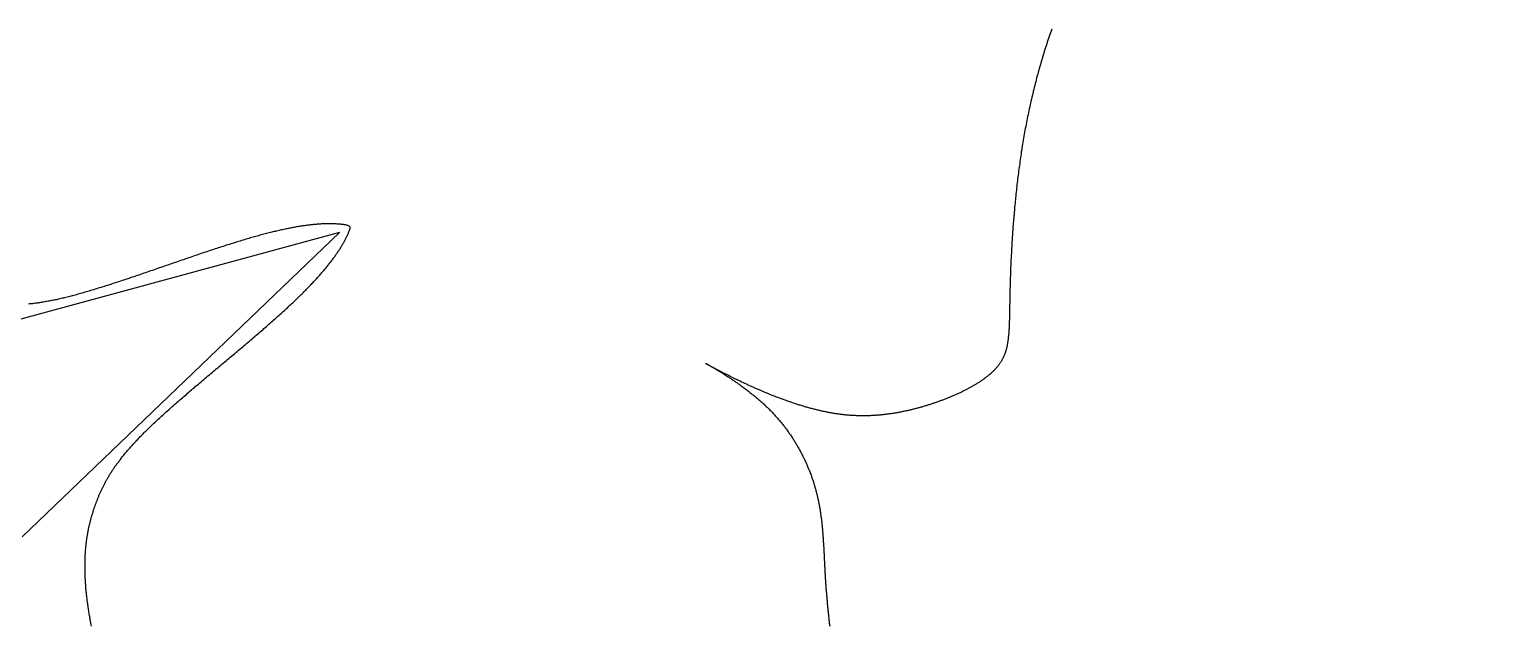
# Model space of a CAD drawing. Header units: feet. Extents: x 0 to 841, y 0 to 594.
# Drawn here: x 640.311 to 640.981, y 126.669 to 126.942 of the extents above; entities that cross this region are included whole.
import ezdxf

# ---------------------------------------------------------------- set-up
doc = ezdxf.new("R2010")
doc.units = ezdxf.units.FT
doc.header["$MEASUREMENT"] = 0
doc.layers.add('LOGO', color=7, linetype='Continuous')

# ---------------------------------------------------------------- blocks, each defined once
blk = doc.blocks.new('YOTA')
h = blk.add_hatch(color=1)
edge = h.paths.add_edge_path()
edge.add_arc((302.8865, 246.9749), 39.995, 0, 360)
edge = h.paths.add_edge_path(flags=16)
edge.add_arc((302.8865, 246.9749), 39.7003, 0, 360)
at = {"color": 2}
for q in [(272.1678, 229.7736), (272.3241, 229.4975)]:
    blk.add_line((272.7876, 229.9421), q, dxfattribs=at)
for points in [[(273.8287, 230.2393), (273.8278, 230.2366), (273.8268, 230.2339), (273.8259, 230.2313), (273.825, 230.2286), (273.8241, 230.2259), (273.8232, 230.2232), (273.8223, 230.2205), (273.8214, 230.2177), (273.8205, 230.215), (273.8197, 230.2123), (273.8188, 230.2096), (273.8179, 230.2068), (273.8171, 230.2041), (273.8162, 230.2014), (273.8154, 230.1986), (273.8146, 230.1959), (273.8138, 230.1931), (273.813, 230.1903), (273.8122, 230.1876), (273.8114, 230.1848), (273.8106, 230.182), (273.8098, 230.1792), (273.809, 230.1765), (273.8082, 230.1737), (273.8075, 230.1709), (273.8067, 230.1681), (273.806, 230.1653), (273.8053, 230.1625), (273.8045, 230.1597), (273.8038, 230.1569), (273.8031, 230.154), (273.8024, 230.1512), (273.8017, 230.1484), (273.801, 230.1456), (273.8004, 230.1428), (273.7997, 230.1399), (273.799, 230.1371), (273.7984, 230.1343), (273.7977, 230.1314), (273.7971, 230.1286), (273.7965, 230.1257), (273.7959, 230.1229), (273.7952, 230.12), (273.7946, 230.1172), (273.7941, 230.1143), (273.7935, 230.1115), (273.7929, 230.1086), (273.7923, 230.1058), (273.7918, 230.1029), (273.7912, 230.1001), (273.7907, 230.0972), (273.7901, 230.0944), (273.7896, 230.0915), (273.7891, 230.0886), (273.7886, 230.0858), (273.7881, 230.0829), (273.7876, 230.0801), (273.7871, 230.0772), (273.7866, 230.0744), (273.7862, 230.0715), (273.7857, 230.0687), (273.7852, 230.0658), (273.7848, 230.063), (273.7843, 230.0601), (273.7839, 230.0573), (273.7835, 230.0544), (273.7831, 230.0516), (273.7827, 230.0488), (273.7823, 230.0459), (273.7819, 230.0431), (273.7815, 230.0403), (273.7811, 230.0375), (273.7807, 230.0346), (273.7803, 230.0318), (273.78, 230.029), (273.7796, 230.0262), (273.7793, 230.0234), (273.7789, 230.0207), (273.7786, 230.0179), (273.7783, 230.0151), (273.7779, 230.0123), (273.7776, 230.0096), (273.7773, 230.0068), (273.777, 230.0041), (273.7767, 230.0013), (273.7764, 229.9986), (273.7761, 229.9959), (273.7759, 229.9931), (273.7756, 229.9904), (273.7753, 229.9877), (273.7751, 229.985), (273.7748, 229.9823), (273.7745, 229.9797), (273.7743, 229.977), (273.7741, 229.9743), (273.7738, 229.9717), (273.7736, 229.9691), (273.7734, 229.9664), (273.7732, 229.9638), (273.7729, 229.9612), (273.7727, 229.9586), (273.7725, 229.956), (273.7723, 229.9535), (273.7721, 229.9509), (273.772, 229.9484), (273.7718, 229.9458), (273.7716, 229.9433), (273.7714, 229.9408), (273.7713, 229.9383), (273.7711, 229.9358), (273.7709, 229.9333), (273.7708, 229.9309), (273.7706, 229.9284), (273.7705, 229.926), (273.7703, 229.9236), (273.7702, 229.9212), (273.7701, 229.9188), (273.7699, 229.9164), (273.7698, 229.9141), (273.7697, 229.9117), (273.7696, 229.9094), (273.7694, 229.9071), (273.7693, 229.9048), (273.7692, 229.9026), (273.7691, 229.9003), (273.769, 229.8981), (273.7689, 229.8958), (273.7688, 229.8936), (273.7687, 229.8914), (273.7687, 229.8893), (273.7686, 229.8871), (273.7685, 229.885), (273.7684, 229.8829), (273.7683, 229.8808), (273.7683, 229.8787), (273.7682, 229.8766), (273.7681, 229.8746), (273.7681, 229.8726), (273.768, 229.8706), (273.768, 229.8686), (273.7679, 229.8666), (273.7678, 229.8647), (273.7678, 229.8628), (273.7677, 229.8609), (273.7677, 229.859), (273.7677, 229.8571), (273.7676, 229.8553), (273.7676, 229.8535), (273.7675, 229.8517), (273.7675, 229.8499), (273.7675, 229.8482), (273.7674, 229.8464), (273.7674, 229.8447), (273.7674, 229.843), (273.7673, 229.8414), (273.7673, 229.8397), (273.7673, 229.8381), (273.7672, 229.8365), (273.7672, 229.8349), (273.7672, 229.8333), (273.7672, 229.8317), (273.7671, 229.8302), (273.7671, 229.8287), (273.7671, 229.8272), (273.767, 229.8257), (273.767, 229.8242), (273.767, 229.8228), (273.7669, 229.8213), (273.7669, 229.8199), (273.7669, 229.8185), (273.7668, 229.8171), (273.7668, 229.8158), (273.7668, 229.8144), (273.7667, 229.8131), (273.7667, 229.8118), (273.7666, 229.8105), (273.7666, 229.8092), (273.7665, 229.8079), (273.7665, 229.8067), (273.7664, 229.8054), (273.7664, 229.8042), (273.7663, 229.803), (273.7663, 229.8018), (273.7662, 229.8006), (273.7661, 229.7994), (273.7661, 229.7983), (273.766, 229.7971), (273.7659, 229.796), (273.7658, 229.7949), (273.7657, 229.7938), (273.7656, 229.7927), (273.7655, 229.7916), (273.7654, 229.7906), (273.7653, 229.7895), (273.7652, 229.7885), (273.7651, 229.7875), (273.765, 229.7864), (273.7649, 229.7854), (273.7647, 229.7844), (273.7646, 229.7835), (273.7644, 229.7825), (273.7643, 229.7815), (273.7641, 229.7806), (273.764, 229.7796), (273.7638, 229.7787), (273.7636, 229.7778), (273.7635, 229.7769), (273.7633, 229.776), (273.7631, 229.7751), (273.7629, 229.7742), (273.7627, 229.7733), (273.7625, 229.7725), (273.7622, 229.7716), (273.762, 229.7708), (273.7618, 229.7699), (273.7615, 229.7691), (273.7613, 229.7683), (273.761, 229.7675), (273.7607, 229.7667), (273.7605, 229.7659), (273.7602, 229.7651), (273.7599, 229.7643), (273.7596, 229.7635), (273.7593, 229.7627), (273.7589, 229.762), (273.7586, 229.7612), (273.7583, 229.7604), (273.7579, 229.7597), (273.7576, 229.7589), (273.7572, 229.7582), (273.7568, 229.7575), (273.7564, 229.7567), (273.756, 229.756), (273.7556, 229.7553), (273.7552, 229.7546), (273.7548, 229.7538), (273.7543, 229.7531), (273.7539, 229.7524), (273.7534, 229.7517), (273.7529, 229.751), (273.7524, 229.7503), (273.7519, 229.7496), (273.7514, 229.7489), (273.7509, 229.7483), (273.7504, 229.7476), (273.7498, 229.7469), (273.7493, 229.7462), (273.7487, 229.7455), (273.7481, 229.7449), (273.7475, 229.7442), (273.7469, 229.7435), (273.7463, 229.7428), (273.7457, 229.7422), (273.7451, 229.7415), (273.7444, 229.7408), (273.7438, 229.7402), (273.7431, 229.7395), (273.7424, 229.7389), (273.7417, 229.7382), (273.741, 229.7376), (273.7403, 229.7369), (273.7396, 229.7363), (273.7389, 229.7356), (273.7381, 229.735), (273.7374, 229.7343), (273.7366, 229.7337), (273.7358, 229.7331), (273.735, 229.7324), (273.7343, 229.7318), (273.7335, 229.7312), (273.7326, 229.7306), (273.7318, 229.7299), (273.731, 229.7293), (273.7302, 229.7287), (273.7293, 229.7281), (273.7284, 229.7275), (273.7276, 229.7268), (273.7267, 229.7262), (273.7258, 229.7256), (273.7249, 229.725), (273.724, 229.7244), (273.7231, 229.7238), (273.7222, 229.7232), (273.7213, 229.7226), (273.7203, 229.722), (273.7194, 229.7215), (273.7184, 229.7209), (273.7175, 229.7203), (273.7165, 229.7197), (273.7156, 229.7191), (273.7146, 229.7186), (273.7136, 229.718), (273.7126, 229.7174), (273.7116, 229.7168), (273.7106, 229.7163), (273.7096, 229.7157), (273.7085, 229.7152), (273.7075, 229.7146), (273.7065, 229.7141), (273.7054, 229.7135), (273.7044, 229.713), (273.7033, 229.7124), (273.7023, 229.7119), (273.7012, 229.7113), (273.7001, 229.7108), (273.6991, 229.7103), (273.698, 229.7097), (273.6969, 229.7092), (273.6958, 229.7087), (273.6947, 229.7082), (273.6936, 229.7076), (273.6925, 229.7071), (273.6914, 229.7066), (273.6902, 229.7061), (273.6891, 229.7056), (273.688, 229.7051), (273.6868, 229.7046), (273.6857, 229.7041), (273.6846, 229.7036), (273.6834, 229.7031), (273.6823, 229.7026), (273.6811, 229.7021), (273.6799, 229.7017), (273.6788, 229.7012), (273.6776, 229.7007), (273.6764, 229.7002), (273.6752, 229.6998), (273.6741, 229.6993), (273.6729, 229.6988), (273.6717, 229.6984), (273.6705, 229.6979), (273.6693, 229.6975), (273.6681, 229.697), (273.6669, 229.6966), (273.6657, 229.6961), (273.6645, 229.6957), (273.6633, 229.6953), (273.6621, 229.6948), (273.6609, 229.6944), (273.6597, 229.694), (273.6584, 229.6936), (273.6572, 229.6932), (273.656, 229.6927), (273.6548, 229.6923), (273.6536, 229.6919), (273.6523, 229.6915), (273.6511, 229.6911), (273.6499, 229.6907), (273.6486, 229.6903), (273.6474, 229.6899), (273.6462, 229.6896), (273.6449, 229.6892), (273.6437, 229.6888), (273.6424, 229.6884), (273.6412, 229.6881), (273.64, 229.6877), (273.6387, 229.6873), (273.6375, 229.687), (273.6362, 229.6866), (273.635, 229.6863), (273.6337, 229.6859), (273.6324, 229.6856), (273.6312, 229.6852), (273.6299, 229.6849), (273.6287, 229.6846), (273.6274, 229.6843), (273.6262, 229.6839), (273.6249, 229.6836), (273.6236, 229.6833), (273.6224, 229.683), (273.6211, 229.6827), (273.6198, 229.6824), (273.6185, 229.6821), (273.6173, 229.6818), (273.616, 229.6815), (273.6147, 229.6813), (273.6134, 229.681), (273.6122, 229.6807), (273.6109, 229.6805), (273.6096, 229.6802), (273.6083, 229.6799), (273.607, 229.6797), (273.6057, 229.6795), (273.6044, 229.6792), (273.6031, 229.679), (273.6018, 229.6788), (273.6006, 229.6785), (273.5993, 229.6783), (273.598, 229.6781), (273.5967, 229.6779), (273.5954, 229.6777), (273.5941, 229.6775), (273.5927, 229.6773), (273.5914, 229.6771), (273.5901, 229.677), (273.5888, 229.6768), (273.5875, 229.6766), (273.5862, 229.6765), (273.5849, 229.6763), (273.5836, 229.6762), (273.5822, 229.676), (273.5809, 229.6759), (273.5796, 229.6757), (273.5783, 229.6756), (273.577, 229.6755), (273.5756, 229.6754), (273.5743, 229.6753), (273.573, 229.6752), (273.5716, 229.6751), (273.5703, 229.675), (273.569, 229.6749), (273.5676, 229.6748), (273.5663, 229.6748), (273.565, 229.6747), (273.5636, 229.6746), (273.5623, 229.6746), (273.5609, 229.6746), (273.5596, 229.6745), (273.5583, 229.6745), (273.5569, 229.6745), (273.5556, 229.6745), (273.5542, 229.6744), (273.5529, 229.6744), (273.5515, 229.6744), (273.5501, 229.6745), (273.5488, 229.6745), (273.5474, 229.6745), (273.5461, 229.6745), (273.5447, 229.6746), (273.5433, 229.6746), (273.542, 229.6747), (273.5406, 229.6747), (273.5392, 229.6748), (273.5379, 229.6749), (273.5365, 229.675), (273.5351, 229.6751), (273.5337, 229.6751), (273.5324, 229.6753), (273.531, 229.6754), (273.5296, 229.6755), (273.5282, 229.6756), (273.5268, 229.6758), (273.5255, 229.6759), (273.5241, 229.676), (273.5227, 229.6762), (273.5213, 229.6764), (273.5199, 229.6765), (273.5185, 229.6767), (273.5171, 229.6769), (273.5157, 229.6771), (273.5143, 229.6773), (273.5129, 229.6775), (273.5115, 229.6777), (273.5102, 229.678), (273.5088, 229.6782), (273.5074, 229.6784), (273.506, 229.6787), (273.5046, 229.6789), (273.5031, 229.6792), (273.5017, 229.6795), (273.5003, 229.6797), (273.4989, 229.68), (273.4975, 229.6803), (273.4961, 229.6806), (273.4947, 229.6809), (273.4933, 229.6812), (273.4919, 229.6815), (273.4905, 229.6818), (273.4891, 229.6822), (273.4877, 229.6825), (273.4863, 229.6828), (273.4849, 229.6832), (273.4835, 229.6835), (273.4821, 229.6839), (273.4807, 229.6842), (273.4793, 229.6846), (273.4779, 229.685), (273.4765, 229.6853), (273.4751, 229.6857), (273.4737, 229.6861), (273.4723, 229.6865), (273.4709, 229.6869), (273.4695, 229.6873), (273.4681, 229.6877), (273.4667, 229.6881), (273.4653, 229.6885), (273.4639, 229.6889), (273.4625, 229.6894), (273.4611, 229.6898), (273.4597, 229.6902), (273.4583, 229.6906), (273.4569, 229.6911), (273.4556, 229.6915), (273.4542, 229.692), (273.4528, 229.6924), (273.4514, 229.6929), (273.45, 229.6933), (273.4487, 229.6938), (273.4473, 229.6943), (273.4459, 229.6948), (273.4446, 229.6952), (273.4432, 229.6957), (273.4418, 229.6962), (273.4405, 229.6967), (273.4391, 229.6972), (273.4377, 229.6976), (273.4364, 229.6981), (273.435, 229.6986), (273.4337, 229.6991), (273.4323, 229.6996), (273.431, 229.7001), (273.4297, 229.7007), (273.4283, 229.7012), (273.427, 229.7017), (273.4257, 229.7022), (273.4243, 229.7027), (273.423, 229.7032), (273.4217, 229.7037), (273.4204, 229.7043), (273.419, 229.7048), (273.4177, 229.7053), (273.4164, 229.7058), (273.4151, 229.7064), (273.4138, 229.7069), (273.4125, 229.7074), (273.4112, 229.708), (273.4099, 229.7085), (273.4087, 229.7091), (273.4074, 229.7096), (273.4061, 229.7101), (273.4048, 229.7107), (273.4036, 229.7112), (273.4023, 229.7118), (273.401, 229.7123), (273.3998, 229.7129), (273.3985, 229.7134), (273.3973, 229.7139), (273.396, 229.7145), (273.3948, 229.715), (273.3936, 229.7156), (273.3923, 229.7161), (273.3911, 229.7167), (273.3899, 229.7172), (273.3887, 229.7178), (273.3875, 229.7183), (273.3863, 229.7189), (273.3851, 229.7194), (273.3839, 229.72), (273.3827, 229.7205), (273.3815, 229.7211), (273.3804, 229.7216), (273.3792, 229.7221), (273.3781, 229.7227), (273.3769, 229.7232), (273.3758, 229.7238), (273.3746, 229.7243), (273.3735, 229.7248), (273.3724, 229.7254), (273.3713, 229.7259), (273.3701, 229.7264), (273.369, 229.727), (273.368, 229.7275), (273.3669, 229.728), (273.3658, 229.7285), (273.3647, 229.7291), (273.3637, 229.7296), (273.3626, 229.7301), (273.3616, 229.7306), (273.3606, 229.7311), (273.3596, 229.7316), (273.3585, 229.7321), (273.3575, 229.7326), (273.3566, 229.7331), (273.3556, 229.7336), (273.3546, 229.7341), (273.3537, 229.7346), (273.3527, 229.735), (273.3518, 229.7355), (273.3509, 229.736), (273.35, 229.7364), (273.3491, 229.7369), (273.3482, 229.7373), (273.3473, 229.7378), (273.3464, 229.7382), (273.3456, 229.7387), (273.3447, 229.7391), (273.3439, 229.7395), (273.3431, 229.74), (273.3423, 229.7404), (273.3415, 229.7408), (273.3408, 229.7412), (273.34, 229.7416), (273.3393, 229.742), (273.3385, 229.7423), (273.3378, 229.7427), (273.3371, 229.7431), (273.3364, 229.7435), (273.3358, 229.7438), (273.3351, 229.7442), (273.3345, 229.7445), (273.3339, 229.7448), (273.3333, 229.7452), (273.3327, 229.7455), (273.3321, 229.7458), (273.3315, 229.7461), (273.331, 229.7464), (273.3305, 229.7467), (273.33, 229.7469), (273.3295, 229.7472), (273.329, 229.7475), (273.3285, 229.7477), (273.3281, 229.748), (273.3277, 229.7482), (273.3273, 229.7484), (273.3269, 229.7486), (273.3265, 229.7488), (273.3262, 229.749), (273.3258, 229.7492), (273.3255, 229.7494), (273.3252, 229.7495), (273.325, 229.7497), (273.3247, 229.7498), (273.3245, 229.75), (273.3243, 229.7501), (273.3241, 229.7502), (273.3239, 229.7503), (273.3238, 229.7504), (273.3236, 229.7505), (273.3235, 229.7505), (273.3234, 229.7506), (273.3234, 229.7506), (273.3233, 229.7507), (273.3233, 229.7507), (273.3233, 229.7507), (273.3233, 229.7507), (273.3233, 229.7507), (273.3234, 229.7507), (273.3235, 229.7506), (273.3236, 229.7506), (273.3237, 229.7505), (273.3239, 229.7504), (273.3241, 229.7503), (273.3243, 229.7502), (273.3245, 229.7501), (273.3247, 229.75), (273.325, 229.7498), (273.3253, 229.7497), (273.3256, 229.7495), (273.3259, 229.7493), (273.3263, 229.7491), (273.3267, 229.7489), (273.3271, 229.7487), (273.3275, 229.7485), (273.3279, 229.7482), (273.3284, 229.748), (273.3289, 229.7477), (273.3294, 229.7474), (273.3299, 229.7471), (273.3305, 229.7468), (273.3311, 229.7465), (273.3316, 229.7461), (273.3322, 229.7458), (273.3329, 229.7454), (273.3335, 229.7451), (273.3342, 229.7447), (273.3349, 229.7443), (273.3355, 229.7439), (273.3363, 229.7435), (273.337, 229.743), (273.3377, 229.7426), (273.3385, 229.7421), (273.3393, 229.7417), (273.3401, 229.7412), (273.3409, 229.7407), (273.3417, 229.7402), (273.3425, 229.7397), (273.3434, 229.7392), (273.3442, 229.7386), (273.3451, 229.7381), (273.346, 229.7375), (273.3469, 229.737), (273.3478, 229.7364), (273.3488, 229.7358), (273.3497, 229.7352), (273.3507, 229.7346), (273.3516, 229.734), (273.3526, 229.7334), (273.3536, 229.7327), (273.3546, 229.7321), (273.3556, 229.7314), (273.3566, 229.7308), (273.3576, 229.7301), (273.3587, 229.7294), (273.3597, 229.7287), (273.3608, 229.728), (273.3618, 229.7273), (273.3629, 229.7266), (273.364, 229.7259), (273.365, 229.7251), (273.3661, 229.7244), (273.3672, 229.7236), (273.3683, 229.7229), (273.3694, 229.7221), (273.3705, 229.7213), (273.3717, 229.7205), (273.3728, 229.7197), (273.3739, 229.7189), (273.375, 229.7181), (273.3762, 229.7172), (273.3773, 229.7164), (273.3784, 229.7156), (273.3796, 229.7147), (273.3807, 229.7139), (273.3819, 229.713), (273.383, 229.7121), (273.3842, 229.7112), (273.3853, 229.7104), (273.3865, 229.7095), (273.3877, 229.7086), (273.3888, 229.7077), (273.39, 229.7067), (273.3911, 229.7058), (273.3923, 229.7049), (273.3934, 229.7039), (273.3946, 229.703), (273.3957, 229.702), (273.3969, 229.7011), (273.398, 229.7001), (273.3992, 229.6992), (273.4003, 229.6982), (273.4015, 229.6972), (273.4026, 229.6962), (273.4037, 229.6952), (273.4049, 229.6942), (273.406, 229.6932), (273.4071, 229.6922), (273.4082, 229.6912), (273.4093, 229.6901), (273.4104, 229.6891), (273.4115, 229.6881), (273.4126, 229.687), (273.4137, 229.686), (273.4148, 229.6849), (273.4158, 229.6839), (273.4169, 229.6828), (273.418, 229.6817), (273.419, 229.6807), (273.42, 229.6796), (273.4211, 229.6785), (273.4221, 229.6774), (273.4231, 229.6763), (273.4241, 229.6752), (273.4251, 229.6741), (273.4261, 229.673), (273.4271, 229.6719), (273.4281, 229.6708), (273.4291, 229.6697), (273.43, 229.6685), (273.431, 229.6674), (273.4319, 229.6663), (273.4329, 229.6651), (273.4338, 229.664), (273.4347, 229.6628), (273.4357, 229.6617), (273.4366, 229.6605), (273.4375, 229.6594), (273.4384, 229.6582), (273.4393, 229.6571), (273.4401, 229.6559), (273.441, 229.6547), (273.4419, 229.6535), (273.4427, 229.6524), (273.4436, 229.6512), (273.4444, 229.65), (273.4452, 229.6488), (273.4461, 229.6476), (273.4469, 229.6464), (273.4477, 229.6452), (273.4485, 229.644), (273.4493, 229.6428), (273.4501, 229.6416), (273.4509, 229.6404), (273.4516, 229.6392), (273.4524, 229.638), (273.4532, 229.6368), (273.4539, 229.6355), (273.4546, 229.6343), (273.4554, 229.6331), (273.4561, 229.6319), (273.4568, 229.6306), (273.4575, 229.6294), (273.4582, 229.6282), (273.4589, 229.6269), (273.4596, 229.6257), (273.4603, 229.6245), (273.461, 229.6232), (273.4617, 229.622), (273.4623, 229.6207), (273.463, 229.6195), (273.4636, 229.6182), (273.4642, 229.617), (273.4649, 229.6157), (273.4655, 229.6145), (273.4661, 229.6132), (273.4667, 229.6119), (273.4673, 229.6107), (273.4679, 229.6094), (273.4685, 229.6082), (273.4691, 229.6069), (273.4697, 229.6056), (273.4702, 229.6044), (273.4708, 229.6031), (273.4713, 229.6018), (273.4719, 229.6006), (273.4724, 229.5993), (273.4729, 229.598), (273.4734, 229.5967), (273.474, 229.5955), (273.4745, 229.5942), (273.475, 229.5929), (273.4755, 229.5917), (273.4759, 229.5904), (273.4764, 229.5891), (273.4769, 229.5878), (273.4774, 229.5866), (273.4778, 229.5853), (273.4783, 229.584), (273.4787, 229.5827), (273.4791, 229.5815), (273.4796, 229.5802), (273.48, 229.5789), (273.4804, 229.5776), (273.4808, 229.5764), (273.4812, 229.5751), (273.4816, 229.5738), (273.482, 229.5725), (273.4824, 229.5713), (273.4827, 229.57), (273.4831, 229.5687), (273.4834, 229.5675), (273.4838, 229.5662), (273.4841, 229.5649), (273.4845, 229.5636), (273.4848, 229.5624), (273.4851, 229.5611), (273.4854, 229.5598), (273.4858, 229.5586), (273.4861, 229.5573), (273.4864, 229.556), (273.4866, 229.5548), (273.4869, 229.5535), (273.4872, 229.5523), (273.4875, 229.551), (273.4877, 229.5497), (273.488, 229.5485), (273.4882, 229.5472), (273.4885, 229.5459), (273.4887, 229.5447), (273.489, 229.5434), (273.4892, 229.5422), (273.4894, 229.5409), (273.4896, 229.5397), (273.4899, 229.5384), (273.4901, 229.5371), (273.4903, 229.5359), (273.4905, 229.5346), (273.4907, 229.5334), (273.4908, 229.5321), (273.491, 229.5308), (273.4912, 229.5296), (273.4914, 229.5283), (273.4915, 229.5271), (273.4917, 229.5258), (273.4919, 229.5245), (273.492, 229.5233), (273.4922, 229.522), (273.4923, 229.5208), (273.4925, 229.5195), (273.4926, 229.5182), (273.4928, 229.517), (273.4929, 229.5157), (273.493, 229.5144), (273.4931, 229.5132), (273.4933, 229.5119), (273.4934, 229.5106), (273.4935, 229.5094), (273.4936, 229.5081), (273.4937, 229.5068), (273.4938, 229.5055), (273.4939, 229.5043), (273.494, 229.503), (273.4941, 229.5017), (273.4942, 229.5004), (273.4943, 229.4991), (273.4944, 229.4979), (273.4945, 229.4966), (273.4946, 229.4953), (273.4947, 229.494), (273.4948, 229.4927), (273.4949, 229.4914), (273.4949, 229.4901), (273.495, 229.4888), (273.4951, 229.4875), (273.4952, 229.4862), (273.4952, 229.4849), (273.4953, 229.4836), (273.4954, 229.4823), (273.4955, 229.481), (273.4955, 229.4797), (273.4956, 229.4784), (273.4957, 229.477), (273.4957, 229.4757), (273.4958, 229.4744), (273.4959, 229.4731), (273.4959, 229.4717), (273.496, 229.4704), (273.4961, 229.4691), (273.4961, 229.4677), (273.4962, 229.4664), (273.4963, 229.4651), (273.4963, 229.4637), (273.4964, 229.4624), (273.4965, 229.461), (273.4965, 229.4597), (273.4966, 229.4583), (273.4967, 229.4569), (273.4967, 229.4556), (273.4968, 229.4542), (273.4969, 229.4528), (273.4969, 229.4515), (273.497, 229.4501), (273.4971, 229.4487), (273.4972, 229.4473), (273.4972, 229.4459), (273.4973, 229.4445), (273.4974, 229.4431), (273.4975, 229.4417), (273.4976, 229.4403), (273.4976, 229.4389), (273.4977, 229.4375), (273.4978, 229.4361), (273.4979, 229.4347), (273.498, 229.4332), (273.4981, 229.4318), (273.4982, 229.4304), (273.4983, 229.4289), (273.4984, 229.4275), (273.4985, 229.4261), (273.4986, 229.4246), (273.4987, 229.4232), (273.4988, 229.4217), (273.4989, 229.4202), (273.499, 229.4188), (273.4992, 229.4173), (273.4993, 229.4158), (273.4994, 229.4143), (273.4995, 229.4129), (273.4997, 229.4114), (273.4998, 229.4099), (273.4999, 229.4084), (273.5, 229.4069), (273.5002, 229.4054), (273.5003, 229.4039), (273.5005, 229.4024), (273.5006, 229.4009), (273.5007, 229.3994), (273.5009, 229.3979), (273.501, 229.3963), (273.5012, 229.3948), (273.5013, 229.3933), (273.5015, 229.3918), (273.5016, 229.3902), (273.5018, 229.3887), (273.502, 229.3872), (273.5021, 229.3856), (273.5023, 229.3841), (273.5024, 229.3825), (273.5026, 229.381), (273.5028, 229.3794), (273.5029, 229.3779), (273.5031, 229.3763), (273.5033, 229.3748), (273.5035, 229.3732), (273.5036, 229.3717), (273.5038, 229.3701), (273.504, 229.3685), (273.5042, 229.367)], [(272.4252, 229.3672), (272.4248, 229.369), (272.4245, 229.3708), (272.4241, 229.3725), (272.4238, 229.3743), (272.4235, 229.376), (272.4232, 229.3777), (272.4229, 229.3794), (272.4226, 229.3812), (272.4223, 229.3829), (272.422, 229.3846), (272.4217, 229.3863), (272.4214, 229.388), (272.4212, 229.3897), (272.4209, 229.3913), (272.4207, 229.393), (272.4204, 229.3947), (272.4202, 229.3963), (272.4199, 229.398), (272.4197, 229.3996), (272.4195, 229.4013), (272.4193, 229.4029), (272.4191, 229.4045), (272.4189, 229.4061), (272.4187, 229.4077), (272.4185, 229.4093), (272.4183, 229.4109), (272.4182, 229.4125), (272.418, 229.4141), (272.4178, 229.4156), (272.4177, 229.4172), (272.4175, 229.4187), (272.4174, 229.4203), (272.4172, 229.4218), (272.4171, 229.4233), (272.417, 229.4249), (272.4169, 229.4264), (272.4168, 229.4279), (272.4167, 229.4294), (272.4166, 229.4308), (272.4165, 229.4323), (272.4164, 229.4338), (272.4163, 229.4352), (272.4162, 229.4367), (272.4162, 229.4381), (272.4161, 229.4396), (272.416, 229.441), (272.416, 229.4424), (272.4159, 229.4438), (272.4159, 229.4452), (272.4159, 229.4466), (272.4158, 229.448), (272.4158, 229.4494), (272.4158, 229.4507), (272.4158, 229.4521), (272.4158, 229.4535), (272.4158, 229.4548), (272.4158, 229.4561), (272.4158, 229.4575), (272.4158, 229.4588), (272.4158, 229.4601), (272.4158, 229.4614), (272.4158, 229.4627), (272.4159, 229.464), (272.4159, 229.4653), (272.416, 229.4666), (272.416, 229.4679), (272.4161, 229.4691), (272.4161, 229.4704), (272.4162, 229.4716), (272.4163, 229.4729), (272.4164, 229.4741), (272.4164, 229.4754), (272.4165, 229.4766), (272.4166, 229.4778), (272.4167, 229.479), (272.4168, 229.4803), (272.4169, 229.4815), (272.417, 229.4827), (272.4172, 229.4839), (272.4173, 229.485), (272.4174, 229.4862), (272.4175, 229.4874), (272.4177, 229.4886), (272.4178, 229.4897), (272.418, 229.4909), (272.4181, 229.4921), (272.4183, 229.4932), (272.4184, 229.4943), (272.4186, 229.4955), (272.4188, 229.4966), (272.4189, 229.4978), (272.4191, 229.4989), (272.4193, 229.5), (272.4195, 229.5011), (272.4197, 229.5022), (272.4199, 229.5033), (272.4201, 229.5044), (272.4203, 229.5055), (272.4205, 229.5066), (272.4207, 229.5077), (272.4209, 229.5088), (272.4211, 229.5099), (272.4214, 229.511), (272.4216, 229.5121), (272.4218, 229.5131), (272.4221, 229.5142), (272.4223, 229.5153), (272.4226, 229.5163), (272.4228, 229.5174), (272.4231, 229.5184), (272.4234, 229.5195), (272.4236, 229.5205), (272.4239, 229.5216), (272.4242, 229.5226), (272.4244, 229.5237), (272.4247, 229.5247), (272.425, 229.5257), (272.4253, 229.5268), (272.4256, 229.5278), (272.4259, 229.5288), (272.4262, 229.5298), (272.4265, 229.5308), (272.4268, 229.5319), (272.4271, 229.5329), (272.4275, 229.5339), (272.4278, 229.5349), (272.4281, 229.5359), (272.4284, 229.5369), (272.4288, 229.5379), (272.4291, 229.5389), (272.4294, 229.5399), (272.4298, 229.5409), (272.4301, 229.5419), (272.4305, 229.5429), (272.4308, 229.5439), (272.4312, 229.5449), (272.4316, 229.5459), (272.4319, 229.5469), (272.4323, 229.5479), (272.4327, 229.5489), (272.433, 229.5499), (272.4334, 229.5509), (272.4338, 229.5519), (272.4342, 229.5529), (272.4346, 229.5539), (272.435, 229.5548), (272.4354, 229.5558), (272.4358, 229.5568), (272.4362, 229.5578), (272.4366, 229.5588), (272.4371, 229.5598), (272.4375, 229.5608), (272.4379, 229.5618), (272.4384, 229.5628), (272.4388, 229.5637), (272.4393, 229.5647), (272.4397, 229.5657), (272.4402, 229.5667), (272.4407, 229.5677), (272.4411, 229.5687), (272.4416, 229.5697), (272.4421, 229.5707), (272.4426, 229.5717), (272.4431, 229.5727), (272.4436, 229.5737), (272.4442, 229.5747), (272.4447, 229.5757), (272.4452, 229.5767), (272.4458, 229.5778), (272.4463, 229.5788), (272.4469, 229.5798), (272.4475, 229.5808), (272.448, 229.5818), (272.4486, 229.5828), (272.4492, 229.5839), (272.4498, 229.5849), (272.4504, 229.5859), (272.4511, 229.587), (272.4517, 229.588), (272.4523, 229.5891), (272.453, 229.5901), (272.4537, 229.5912), (272.4543, 229.5922), (272.455, 229.5933), (272.4557, 229.5943), (272.4564, 229.5954), (272.4571, 229.5965), (272.4579, 229.5975), (272.4586, 229.5986), (272.4594, 229.5997), (272.4601, 229.6008), (272.4609, 229.6019), (272.4617, 229.603), (272.4625, 229.6041), (272.4633, 229.6052), (272.4641, 229.6063), (272.465, 229.6074), (272.4658, 229.6086), (272.4667, 229.6097), (272.4675, 229.6108), (272.4684, 229.612), (272.4693, 229.6131), (272.4702, 229.6143), (272.4712, 229.6154), (272.4721, 229.6166), (272.4731, 229.6178), (272.474, 229.6189), (272.475, 229.6201), (272.476, 229.6213), (272.477, 229.6225), (272.4781, 229.6237), (272.4791, 229.6249), (272.4802, 229.6261), (272.4812, 229.6274), (272.4823, 229.6286), (272.4834, 229.6298), (272.4845, 229.6311), (272.4857, 229.6323), (272.4868, 229.6336), (272.488, 229.6349), (272.4892, 229.6361), (272.4904, 229.6374), (272.4916, 229.6387), (272.4928, 229.64), (272.4941, 229.6413), (272.4954, 229.6427), (272.4966, 229.644), (272.4979, 229.6453), (272.4993, 229.6467), (272.5006, 229.648), (272.502, 229.6494), (272.5033, 229.6508), (272.5047, 229.6521), (272.5061, 229.6535), (272.5076, 229.6549), (272.509, 229.6563), (272.5105, 229.6578), (272.512, 229.6592), (272.5135, 229.6606), (272.515, 229.6621), (272.5165, 229.6635), (272.5181, 229.665), (272.5196, 229.6665), (272.5212, 229.6679), (272.5228, 229.6694), (272.5245, 229.6709), (272.5261, 229.6724), (272.5278, 229.674), (272.5294, 229.6755), (272.5311, 229.677), (272.5328, 229.6786), (272.5346, 229.6801), (272.5363, 229.6817), (272.5381, 229.6832), (272.5398, 229.6848), (272.5416, 229.6864), (272.5434, 229.688), (272.5452, 229.6896), (272.547, 229.6912), (272.5488, 229.6928), (272.5507, 229.6944), (272.5525, 229.696), (272.5544, 229.6976), (272.5563, 229.6992), (272.5582, 229.7009), (272.5601, 229.7025), (272.562, 229.7042), (272.5639, 229.7058), (272.5658, 229.7075), (272.5677, 229.7091), (272.5697, 229.7108), (272.5716, 229.7124), (272.5736, 229.7141), (272.5756, 229.7158), (272.5775, 229.7175), (272.5795, 229.7191), (272.5815, 229.7208), (272.5835, 229.7225), (272.5855, 229.7242), (272.5875, 229.7259), (272.5895, 229.7276), (272.5915, 229.7293), (272.5935, 229.731), (272.5955, 229.7327), (272.5976, 229.7344), (272.5996, 229.7361), (272.6016, 229.7378), (272.6036, 229.7395), (272.6057, 229.7412), (272.6077, 229.7429), (272.6098, 229.7446), (272.6118, 229.7464), (272.6138, 229.7481), (272.6159, 229.7498), (272.6179, 229.7515), (272.62, 229.7532), (272.622, 229.7549), (272.624, 229.7566), (272.6261, 229.7583), (272.6281, 229.76), (272.6301, 229.7617), (272.6322, 229.7635), (272.6342, 229.7652), (272.6362, 229.7669), (272.6382, 229.7686), (272.6402, 229.7703), (272.6423, 229.7719), (272.6443, 229.7736), (272.6463, 229.7753), (272.6483, 229.777), (272.6503, 229.7787), (272.6522, 229.7804), (272.6542, 229.7821), (272.6562, 229.7837), (272.6582, 229.7854), (272.6601, 229.7871), (272.6621, 229.7887), (272.664, 229.7904), (272.6659, 229.7921), (272.6679, 229.7937), (272.6698, 229.7953), (272.6717, 229.797), (272.6736, 229.7986), (272.6755, 229.8002), (272.6773, 229.8019), (272.6792, 229.8035), (272.6811, 229.8051), (272.6829, 229.8067), (272.6847, 229.8083), (272.6865, 229.8099), (272.6884, 229.8115), (272.6901, 229.8131), (272.6919, 229.8146), (272.6937, 229.8162), (272.6954, 229.8178), (272.6972, 229.8193), (272.6989, 229.8209), (272.7006, 229.8224), (272.7023, 229.8239), (272.704, 229.8254), (272.7056, 229.8269), (272.7073, 229.8284), (272.7089, 229.8299), (272.7105, 229.8314), (272.7121, 229.8329), (272.7137, 229.8344), (272.7153, 229.8359), (272.7169, 229.8373), (272.7184, 229.8388), (272.7199, 229.8402), (272.7214, 229.8416), (272.7229, 229.8431), (272.7244, 229.8445), (272.7259, 229.8459), (272.7273, 229.8473), (272.7288, 229.8487), (272.7302, 229.8501), (272.7316, 229.8515), (272.733, 229.8528), (272.7344, 229.8542), (272.7357, 229.8555), (272.7371, 229.8569), (272.7384, 229.8582), (272.7397, 229.8596), (272.741, 229.8609), (272.7423, 229.8622), (272.7436, 229.8635), (272.7449, 229.8649), (272.7461, 229.8662), (272.7473, 229.8675), (272.7486, 229.8687), (272.7498, 229.87), (272.7509, 229.8713), (272.7521, 229.8726), (272.7533, 229.8738), (272.7544, 229.8751), (272.7556, 229.8763), (272.7567, 229.8776), (272.7578, 229.8788), (272.7589, 229.88), (272.76, 229.8813), (272.761, 229.8825), (272.7621, 229.8837), (272.7631, 229.8849), (272.7642, 229.8861), (272.7652, 229.8873), (272.7662, 229.8885), (272.7672, 229.8897), (272.7681, 229.8908), (272.7691, 229.892), (272.7701, 229.8932), (272.771, 229.8943), (272.7719, 229.8955), (272.7728, 229.8966), (272.7737, 229.8978), (272.7746, 229.8989), (272.7755, 229.9001), (272.7764, 229.9012), (272.7772, 229.9023), (272.778, 229.9034), (272.7789, 229.9045), (272.7797, 229.9056), (272.7805, 229.9067), (272.7813, 229.9078), (272.782, 229.9089), (272.7828, 229.91), (272.7835, 229.9111), (272.7843, 229.9122), (272.785, 229.9132), (272.7857, 229.9143), (272.7864, 229.9153), (272.7871, 229.9164), (272.7878, 229.9175), (272.7885, 229.9185), (272.7891, 229.9195), (272.7898, 229.9206), (272.7904, 229.9216), (272.791, 229.9226), (272.7916, 229.9237), (272.7922, 229.9247), (272.7928, 229.9257), (272.7934, 229.9267), (272.794, 229.9277), (272.7945, 229.9287), (272.7951, 229.9297), (272.7956, 229.9307), (272.7961, 229.9317), (272.7966, 229.9327), (272.7971, 229.9337), (272.7976, 229.9347), (272.7981, 229.9356), (272.7986, 229.9366), (272.799, 229.9376), (272.7995, 229.9385), (272.7999, 229.9395), (272.8003, 229.9404), (272.8008, 229.9414), (272.8011, 229.9423), (272.8015, 229.9432), (272.8019, 229.9441), (272.8022, 229.945), (272.8025, 229.9458), (272.8028, 229.9466), (272.803, 229.9474), (272.8031, 229.9482), (272.8032, 229.9489), (272.8032, 229.9495), (272.8031, 229.9501), (272.8028, 229.9507), (272.8025, 229.9512), (272.802, 229.9516), (272.8015, 229.9519), (272.8009, 229.9522), (272.8001, 229.9525), (272.7994, 229.9527), (272.7985, 229.9529), (272.7976, 229.9531), (272.7967, 229.9533), (272.7957, 229.9534), (272.7948, 229.9536), (272.7938, 229.9537), (272.7928, 229.9538), (272.7917, 229.954), (272.7907, 229.9541), (272.7896, 229.9542), (272.7886, 229.9543), (272.7875, 229.9544), (272.7864, 229.9545), (272.7853, 229.9546), (272.7842, 229.9546), (272.7831, 229.9547), (272.782, 229.9548), (272.7809, 229.9548), (272.7797, 229.9549), (272.7786, 229.9549), (272.7774, 229.9549), (272.7763, 229.955), (272.7751, 229.955), (272.7739, 229.955), (272.7727, 229.955), (272.7715, 229.955), (272.7703, 229.955), (272.7691, 229.955), (272.7678, 229.9549), (272.7666, 229.9549), (272.7654, 229.9549), (272.7641, 229.9548), (272.7628, 229.9548), (272.7615, 229.9547), (272.7602, 229.9546), (272.7589, 229.9545), (272.7576, 229.9545), (272.7563, 229.9544), (272.755, 229.9543), (272.7536, 229.9541), (272.7523, 229.954), (272.7509, 229.9539), (272.7495, 229.9538), (272.7482, 229.9536), (272.7468, 229.9535), (272.7453, 229.9533), (272.7439, 229.9531), (272.7425, 229.953), (272.7411, 229.9528), (272.7396, 229.9526), (272.7381, 229.9524), (272.7367, 229.9522), (272.7352, 229.952), (272.7337, 229.9518), (272.7322, 229.9515), (272.7306, 229.9513), (272.7291, 229.951), (272.7276, 229.9508), (272.726, 229.9505), (272.7244, 229.9503), (272.7229, 229.95), (272.7213, 229.9497), (272.7197, 229.9494), (272.718, 229.9491), (272.7164, 229.9488), (272.7148, 229.9484), (272.7131, 229.9481), (272.7114, 229.9478), (272.7098, 229.9474), (272.7081, 229.9471), (272.7064, 229.9467), (272.7046, 229.9463), (272.7029, 229.946), (272.7012, 229.9456), (272.6994, 229.9452), (272.6976, 229.9448), (272.6958, 229.9443), (272.6941, 229.9439), (272.6922, 229.9435), (272.6904, 229.943), (272.6886, 229.9426), (272.6867, 229.9421), (272.6849, 229.9417), (272.683, 229.9412), (272.6811, 229.9407), (272.6792, 229.9402), (272.6773, 229.9397), (272.6753, 229.9392), (272.6734, 229.9387), (272.6714, 229.9381), (272.6694, 229.9376), (272.6674, 229.9371), (272.6654, 229.9365), (272.6634, 229.9359), (272.6614, 229.9354), (272.6593, 229.9348), (272.6573, 229.9342), (272.6552, 229.9336), (272.6531, 229.933), (272.651, 229.9323), (272.6489, 229.9317), (272.6467, 229.9311), (272.6446, 229.9304), (272.6424, 229.9298), (272.6402, 229.9291), (272.638, 229.9284), (272.6358, 229.9278), (272.6336, 229.9271), (272.6313, 229.9264), (272.6291, 229.9257), (272.6268, 229.9249), (272.6246, 229.9242), (272.6223, 229.9235), (272.62, 229.9227), (272.6177, 229.922), (272.6153, 229.9213), (272.613, 229.9205), (272.6106, 229.9197), (272.6083, 229.919), (272.6059, 229.9182), (272.6035, 229.9174), (272.6012, 229.9166), (272.5988, 229.9158), (272.5964, 229.915), (272.5939, 229.9142), (272.5915, 229.9134), (272.5891, 229.9126), (272.5867, 229.9118), (272.5842, 229.9109), (272.5818, 229.9101), (272.5793, 229.9093), (272.5768, 229.9084), (272.5744, 229.9076), (272.5719, 229.9067), (272.5694, 229.9059), (272.5669, 229.9051), (272.5644, 229.9042), (272.5619, 229.9033), (272.5595, 229.9025), (272.557, 229.9016), (272.5544, 229.9008), (272.5519, 229.8999), (272.5494, 229.899), (272.5469, 229.8982), (272.5444, 229.8973), (272.5419, 229.8965), (272.5394, 229.8956), (272.5369, 229.8947), (272.5343, 229.8939), (272.5318, 229.893), (272.5293, 229.8921), (272.5268, 229.8913), (272.5243, 229.8904), (272.5218, 229.8895), (272.5193, 229.8887), (272.5167, 229.8878), (272.5142, 229.8869), (272.5117, 229.8861), (272.5092, 229.8852), (272.5067, 229.8844), (272.5042, 229.8835), (272.5017, 229.8827), (272.4993, 229.8818), (272.4968, 229.881), (272.4943, 229.8801), (272.4918, 229.8793), (272.4894, 229.8784), (272.4869, 229.8776), (272.4844, 229.8768), (272.482, 229.876), (272.4796, 229.8751), (272.4771, 229.8743), (272.4747, 229.8735), (272.4723, 229.8727), (272.4699, 229.8719), (272.4675, 229.8711), (272.4651, 229.8703), (272.4627, 229.8696), (272.4603, 229.8688), (272.458, 229.868), (272.4556, 229.8673), (272.4533, 229.8665), (272.4509, 229.8657), (272.4486, 229.865), (272.4463, 229.8643), (272.444, 229.8635), (272.4417, 229.8628), (272.4395, 229.8621), (272.4372, 229.8614), (272.435, 229.8607), (272.4328, 229.86), (272.4305, 229.8593), (272.4283, 229.8587), (272.4262, 229.858), (272.424, 229.8574), (272.4218, 229.8567), (272.4197, 229.8561), (272.4176, 229.8555), (272.4155, 229.8549), (272.4134, 229.8543), (272.4113, 229.8537), (272.4092, 229.8531), (272.4072, 229.8525), (272.4052, 229.852), (272.4032, 229.8514), (272.4012, 229.8509), (272.3992, 229.8504), (272.3973, 229.8498), (272.3953, 229.8493), (272.3934, 229.8488), (272.3915, 229.8484), (272.3896, 229.8479), (272.3878, 229.8474), (272.3859, 229.847), (272.3841, 229.8465), (272.3823, 229.8461), (272.3805, 229.8457), (272.3787, 229.8453), (272.3769, 229.8449), (272.3752, 229.8445), (272.3734, 229.8441), (272.3717, 229.8438), (272.37, 229.8434), (272.3683, 229.8431), (272.3666, 229.8427), (272.365, 229.8424), (272.3633, 229.8421), (272.3617, 229.8418), (272.3601, 229.8415), (272.3585, 229.8412), (272.3569, 229.8409), (272.3553, 229.8406), (272.3537, 229.8404), (272.3522, 229.8401), (272.3507, 229.8399), (272.3491, 229.8396), (272.3476, 229.8394), (272.3461, 229.8392), (272.3447, 229.839), (272.3432, 229.8388), (272.3417, 229.8386), (272.3403, 229.8384), (272.3388, 229.8382), (272.3374, 229.8381), (272.336, 229.8379), (272.3346, 229.8378), (272.3332, 229.8376)]]:
    blk.add_lwpolyline(points, dxfattribs=at)
at = {"color": 1}
for centre, radius in [((302.8815, 246.9749), 40.0001), ((302.8815, 246.9749), 40), ((302.8865, 246.9749), 39.995)]:
    blk.add_circle(centre, radius, dxfattribs=at)
at = {"color": 2}
for radius in [39.7003, 38.793]:
    blk.add_circle((302.8865, 246.9749), radius, dxfattribs=at)

msp = doc.modelspace()

# ---------------------------------------------------------------- linework, layer by layer
at = {"layer": 'LOGO', "color": 1}
msp.add_circle((649.91377, 132.2024), 12.55485, dxfattribs=at)

# ---------------------------------------------------------------- block references
at = {"layer": 'LOGO', "xscale": 0.3139103563735262, "yscale": 0.3139103563735262, "zscale": 0.3139103563735262}
msp.add_blockref('YOTA', (554.82251, 54.66802), dxfattribs=at)

doc.saveas('drawing.dxf')
